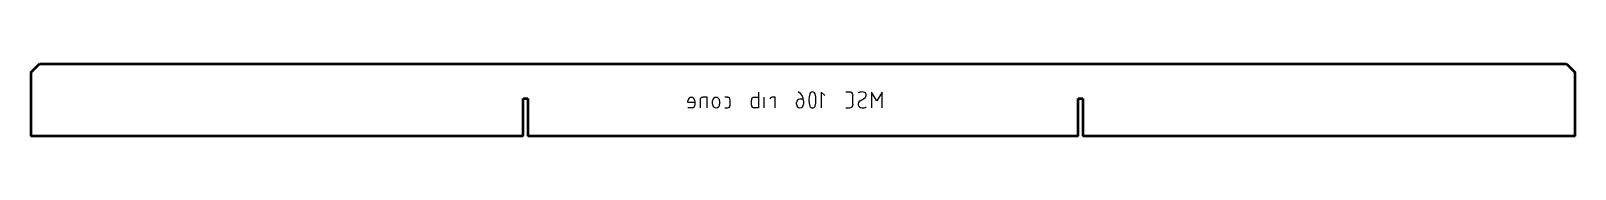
# Model space of a CAD drawing. Header units: millimetres. Extents: x 0 to 1066, y 0 to 50.
import ezdxf

# ---------------------------------------------------------------- set-up
doc = ezdxf.new("R2010")
doc.units = ezdxf.units.MM
doc.layers.add('IV_MARK_SURFACE_BACK', color=91, linetype='Continuous', lineweight=25)
doc.layers.add('IV_OUTER_PROFILE', color=7, linetype='Continuous', lineweight=50)

msp = doc.modelspace()

# ---------------------------------------------------------------- linework, layer by layer
at = {"layer": 'IV_MARK_SURFACE_BACK'}
for p, q in [((453.5, 23.2), (453.5, 24.4)), ((458.3, 23.2), (453.5, 23.2)), ((458.3, 24.4), (458.3, 23.2)), ((458.3, 23.2), (458.3, 21.4)), ((462, 25), (462, 19.6)), ((466.9, 26.9), (463.8, 26.9)), ((466.9, 19.6), (466.9, 26.9)), ((470.5, 22), (470.5, 24.4)), ((475.4, 24.4), (475.4, 22)), ((480.9, 26.9), (479.1, 26.9)), ((482.7, 21.4), (482.7, 25)), ((497.4, 21.4), (497.4, 25)), ((499.2, 26.9), (502.3, 26.9)), ((502.3, 30.5), (502.3, 26.9)), ((502.3, 26.9), (502.3, 19.6)), ((506.2, 19.6), (506.2, 26.9)), ((513.8, 26.9), (511.4, 26.9)), ((513.8, 19.6), (513.8, 26.9)), ((528.5, 22), (528.5, 23.2)), ((530.9, 25.7), (532.8, 25.7)), ((533.4, 24.4), (533.4, 22)), ((548, 28.1), (545.6, 30.5)), ((545.6, 30.5), (545.6, 19.6)), ((565.1, 30.5), (562.6, 30.5)), ((567.5, 22), (567.5, 28.1)), ((572.4, 24.4), (575.5, 26.3)), ((584, 24.4), (580.3, 30.5)), ((580.3, 30.5), (580.3, 19.6)), ((587.7, 30.5), (584, 24.4)), ((587.7, 19.6), (587.7, 30.5)), ((456.5, 19.6), (453.5, 19.6)), ((479.1, 19.6), (480.9, 19.6)), ((502.3, 19.6), (499.2, 19.6)), ((562.6, 19.6), (565.1, 19.6))]:
    msp.add_line(p, q, dxfattribs=at)
for centre, radius, start, end in [((455.9, 24.4), 2.44, 0, 180), ((456.5, 21.4), 1.83, 270, 0), ((463.8, 25), 1.83, 90, 180), ((473, 24.4), 2.44, 0, 180), ((473, 22), 2.44, 180, 0), ((480.9, 25), 1.83, 0, 90), ((480.9, 21.4), 1.83, 270, 0), ((499.2, 25), 1.83, 90, 180), ((499.2, 21.4), 1.83, 180, 270), ((511.4, 25.7), 1.22, 90, 180), ((530.9, 23.2), 2.44, 90, 180), ((530.9, 22), 2.44, 180, 0), ((527, 24.8), 6.34, 356.8217, 65.1058), ((552.4, 25), 15.4, 163.8661, 196.1339), ((539.5, 28.6), 1.98, 22.4119, 157.5881), ((526.5, 25), 15.4, 343.8661, 16.1339), ((565.1, 28.1), 2.44, 0, 90), ((565.1, 22), 2.44, 270, 0), ((573.7, 22.2), 2.62, 120.441, 267.6315), ((573.6, 25.4), 5.15, 61.7153, 118.2847), ((574.2, 28.3), 2.43, 300.7016, 40.3737), ((539.5, 21.5), 1.99, 203.0373, 336.9627), ((574.4, 23.6), 4.1, 259.0373, 303.5826)]:
    msp.add_arc(centre, radius, start, end, dxfattribs=at)
at = {"layer": 'IV_OUTER_PROFILE'}
for p, q in [((0, 44), (6, 50)), ((0, 44), (0, 0)), ((6, 50), (1060, 50)), ((1060, 50), (1066, 44)), ((1066, 0), (1066, 44)), ((339.9, 0), (339.9, 26)), ((339.9, 26), (343, 26)), ((343, 26), (343, 0)), ((723, 0), (723, 26)), ((723, 26), (726.1, 26)), ((726.1, 26), (726.1, 0)), ((339.9, 0), (0, 0)), ((723, 0), (343, 0)), ((1066, 0), (726.1, 0))]:
    msp.add_line(p, q, dxfattribs=at)

doc.saveas('drawing.dxf')
